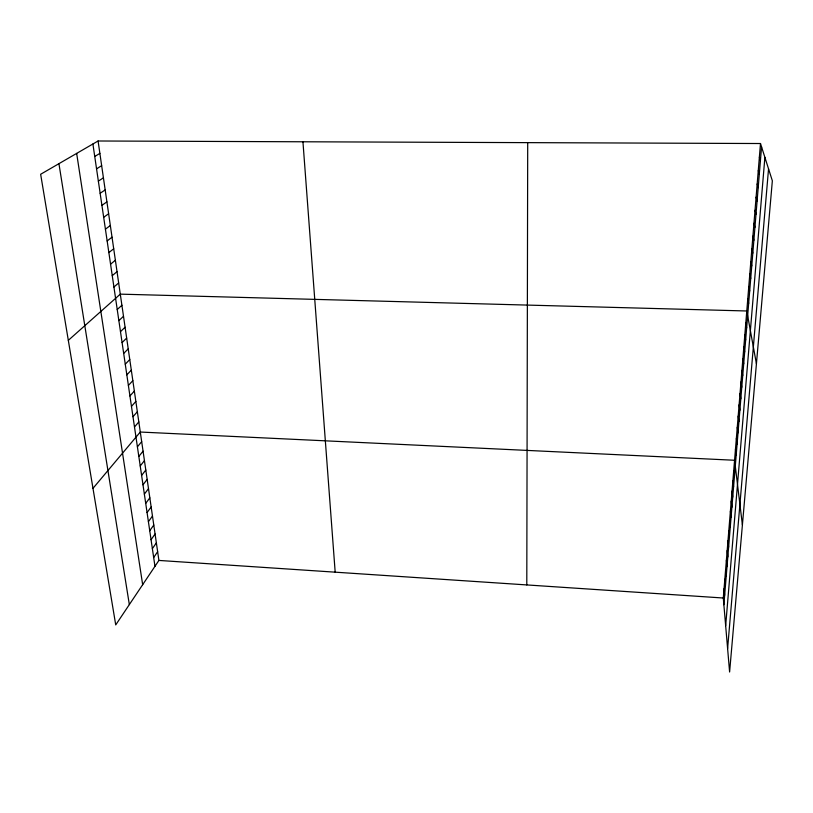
<?xml version="1.0" encoding="UTF-8"?>
<svg xmlns="http://www.w3.org/2000/svg" width="813" height="813" viewBox="0 0 813 813"><rect width="100%" height="100%" fill="white"/><g stroke="black" fill="none" stroke-linecap="round" stroke-linejoin="round"><path stroke-width="1.22" d="M526.794 584.923L527.708 142.641M760.49 143.525L772.35 180.801L729.607 672.005L723.296 598.012L760.49 143.525L98.078 140.995L40.65 174.267L115.731 624.902L158.911 560.431L98.078 140.995M723.875 604.73L761.557 146.858M725.663 625.725L764.891 157.336M727.605 648.561L768.549 168.85M153.677 557.525L157.641 551.681M152.377 548.653L156.37 542.86M151.055 539.73L155.08 533.989M149.734 530.737L153.779 525.046M148.403 521.682L152.478 516.042M147.072 512.556L151.157 506.977M145.72 503.369L149.836 497.841M144.358 494.121L148.505 488.643M142.986 484.802L147.163 479.375M141.604 475.412L145.801 470.046M140.222 465.951L144.44 460.646M138.82 456.428L143.068 451.185M137.407 446.825L141.686 441.642M92.977 488.349L140.293 432.038L734.576 460.26L742.401 524.944M134.491 426.977L138.83 421.917M132.986 416.713L137.346 411.724M131.462 406.378L135.852 401.449M129.928 395.951L134.358 391.094M128.383 385.453L132.844 380.657M126.828 374.864L131.32 370.139M125.263 364.194L129.775 359.539M123.678 353.431L128.23 348.858M122.092 342.588L126.665 338.086M120.476 331.663L125.09 327.233M118.861 320.637L123.505 316.298M117.224 309.529L121.909 305.261M68.322 340.342L120.294 294.143L746.791 310.983L756.425 363.807M113.922 287.04L118.668 282.944M112.255 275.658L117.031 271.644M110.568 264.184L115.375 260.251M108.861 252.609L113.708 248.768M107.153 240.943L112.031 237.183M105.426 229.185L110.334 225.506M103.678 217.315L108.627 213.738M101.92 205.354L106.91 201.868M100.141 193.291L105.172 189.896M98.363 181.126L103.424 177.823M96.554 168.85L101.655 165.649M94.735 156.482L99.877 153.383M158.911 560.431L723.296 598.012M759.383 157.133L760.419 160.588M758.275 170.608L759.301 174.175M757.188 183.962L758.194 187.651M756.1 197.183L757.096 200.994M755.033 210.293L756.009 214.205M753.966 223.28L754.931 227.305M752.909 236.146L753.864 240.282M751.873 248.9L752.808 253.148M750.836 261.542L751.761 265.892M749.81 274.072L750.714 278.524M748.793 286.481L749.688 291.034M747.787 298.788L748.671 303.432M745.795 323.066L746.649 327.913M744.82 335.058L745.663 339.986M743.844 346.927L744.678 351.958M742.879 358.706L743.702 363.818M58.932 163.677L129.338 604.577M741.923 370.382L742.726 375.586M76.666 153.403L142.661 584.689M740.978 381.958L741.771 387.242M92.906 144.003L154.968 566.326M740.043 393.431L740.816 398.797M739.108 404.803L739.871 410.26M738.184 416.083L738.936 421.622M737.269 427.272L738.011 432.882M736.365 438.359L737.096 444.05M735.46 449.355L736.182 455.128M733.722 470.605L734.424 476.52M732.889 480.869L733.57 486.855M732.056 491.062L732.726 497.109M731.222 501.164L731.893 507.282M730.399 511.194L731.06 517.373M729.586 521.133L730.237 527.383M728.783 531.011L729.413 537.312M727.981 540.797L728.611 547.169M727.188 550.523L727.798 556.956M726.395 560.167L727.005 566.651M725.613 569.73L726.212 576.285M724.83 579.232L725.43 585.838M724.068 588.653L724.647 595.319M302.944 141.777L335.18 572.169"/></g></svg>
